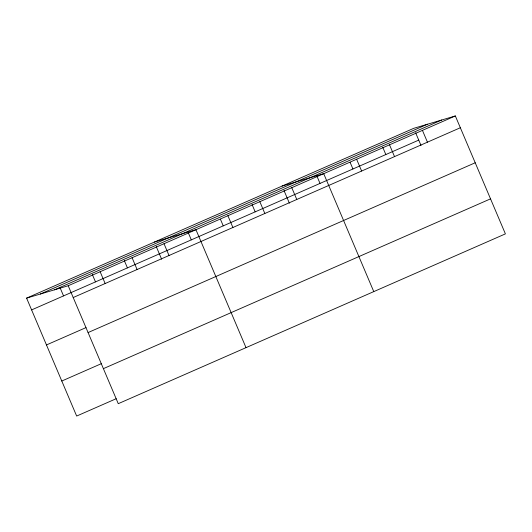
<?xml version="1.0" encoding="UTF-8"?>
<svg xmlns="http://www.w3.org/2000/svg" width="532" height="532" viewBox="0 0 532 532"><rect width="100%" height="100%" fill="white"/><g stroke="black" fill="none" stroke-linecap="round" stroke-linejoin="round"><path stroke-width="0.8" d="M26.6 298.12L413.736 128.318L455.339 115.949L505.4 233.881L118.264 403.682L68.202 285.744L26.6 298.12L76.661 416.051L116.202 398.707M40.332 294.036L427.462 124.235M54.477 289.827L441.613 120.033M68.202 285.744L455.339 115.949M31.607 309.91L418.744 140.115M73.21 297.534L460.346 127.74M46.477 344.942L86.018 327.599M88.079 332.567L475.216 162.765M61.792 381.025L101.333 363.682M103.394 368.649L490.531 198.855M282.113 186.054L323.715 173.678L373.777 291.616M154.353 242.087L195.956 229.711L246.017 347.649M422.435 130.38L427.442 142.17M415.612 132.747L421.005 145.449M389.524 144.81L394.531 156.608M382.708 147.178L385.833 154.546M356.62 159.248L361.627 171.038M350.116 162.346L352.929 168.983M316.892 176.045L320.025 183.414M291.775 187.683L296.783 199.48M283.988 190.476L289.381 203.177M259.835 201.695L264.843 213.485M252.048 204.481L255.18 211.856M227.895 215.699L232.903 227.497M220.421 219.231L223.24 225.861M188.168 232.497L191.301 239.872M164.022 243.716L169.023 255.513M156.235 246.509L161.622 259.21M132.082 257.727L137.09 269.518M124.295 260.514L127.421 267.889M100.142 271.732L105.15 283.529M92.355 274.525L95.481 281.894M60.103 287.799L63.547 295.905"/></g></svg>
